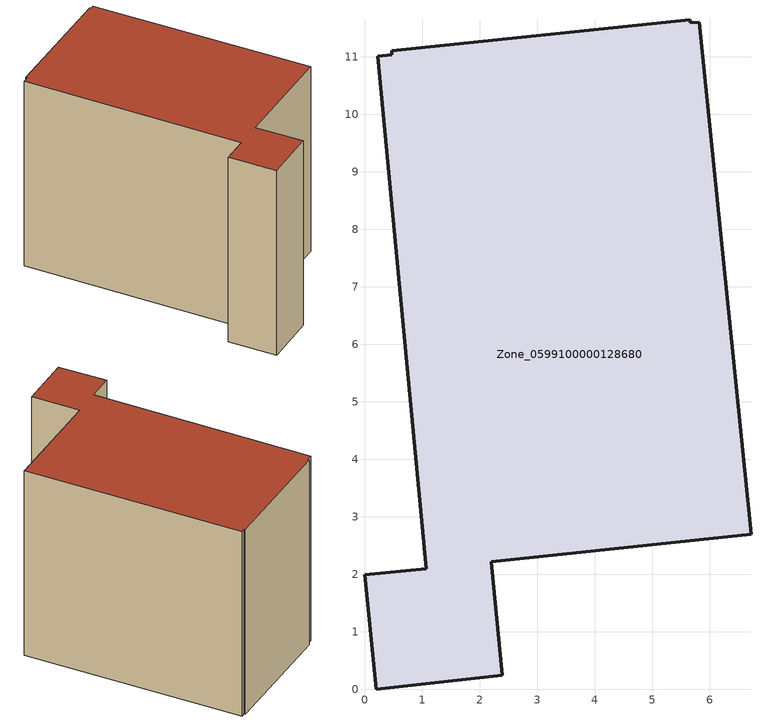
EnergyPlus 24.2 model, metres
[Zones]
Zone_0599100000128680
 floor ground (C_G): 2.2,2.22 2.4,0.25 0.21,0 0,1.99 1.07,2.1 0.23,11.01 0.48,11.03 0.47,11.1 5.66,11.64 5.67,11.59 5.82,11.6 6.72,2.7 z0
 wall outside (C_F): 0,1.99 0.21,0 2.4,0.25 2.2,2.22 6.72,2.7 5.82,11.6 5.67,11.59 5.66,11.64 0.47,11.1 0.48,11.03 0.23,11.01 1.07,2.1 0,1.99 z0:8.08
 roof outside (C_R): 6.72,2.7 5.82,11.6 5.67,11.59 5.66,11.64 0.47,11.1 0.48,11.03 0.23,11.01 1.07,2.1 0,1.99 0.21,0 2.4,0.25 2.2,2.22 z8.08
[BUILDING]
Pand.0599100000128680: North Axis=0; Terrain=City; Loads Convergence Tolerance Value=0.04; Temperature Convergence Tolerance Value=0.4; Solar Distribution=FullExterior; Maximum Number of Warmup Days=25; Minimum Number of Warmup Days=1
[Site:Location]
Rotterdam.The.Hague.AP_ZH_NLD Design_Conditions: Latitude=51.96; Longitude=4.45; Time Zone=1; Elevation=-4.5
[SITE:GROUNDTEMPERATURE:BUILDINGSURFACE]
18, 18, 18, 18, 18, 18, 18, 18, 18, 18, 18, 18
[MATERIAL] Thermal Absorptance=0.9; Solar Absorptance=0.7; Visible Absorptance=0.7
Name | Roughness | Thickness | Conductivity | Density | Specific Heat
G.TC.1975-1991 | MediumSmooth | 0.15 | 0.288461 | 540 | 1210
F.TC.1975-1991 | Rough | 0.3 | 0.230769 | 1920 | 840
R.TC.1975-1991 | MediumRough | 0.2 | 0.153846 | 1500 | 1000
[CONSTRUCTION]
C_G: G.TC.1975-1991
C_F: F.TC.1975-1991
C_R: R.TC.1975-1991
[ZONE]
Zone_0599100000128680: Type=1; Multiplier=1; Ceiling Height=Autocalculate; Volume=Autocalculate; Floor Area=autocalculate; Part of Total Floor Area=Yes
[ZONEINFILTRATION:DESIGNFLOWRATE]
Infil_Zone_0599100000128680: Zone or ZoneList or Space or SpaceList=Zone_0599100000128680; Schedule=AlwaysOn; Design Flow Rate Calculation Method=Flow/Area; Flow Rate per Floor Area=0.003; Constant Term Coefficient=1; Temperature Term Coefficient=0; Velocity Term Coefficient=0; Velocity Squared Term Coefficient=0
[HVACTEMPLATE:ZONE:IDEALLOADSAIRSYSTEM]
Zone_0599100000128680: Maximum Heating Supply Air Temperature=50; Minimum Cooling Supply Air Temperature=13; Maximum Heating Supply Air Humidity Ratio=0.0156; Minimum Cooling Supply Air Humidity Ratio=0.0077; Heating Limit=NoLimit; Cooling Limit=NoLimit; Dehumidification Control Type=ConstantSensibleHeatRatio; Cooling Sensible Heat Ratio=0.7; Dehumidification Setpoint=60; Humidification Control Type=None; Humidification Setpoint=30; Outdoor Air Method=None; Outdoor Air Flow Rate per Person=0.00944; Outdoor Air Flow Rate per Zone Floor Area=0; Outdoor Air Flow Rate per Zone=0; Demand Controlled Ventilation Type=None; Outdoor Air Economizer Type=NoEconomizer; Heat Recovery Type=None; Sensible Heat Recovery Effectiveness=0.7; Latent Heat Recovery Effectiveness=0.65
[ZONECONTROL:THERMOSTAT]
ThermostatControl_Zone_0599100000128680: Zone or ZoneList=Zone_0599100000128680; Control Type Schedule=DualSetpointControlType; Control 1=Thermostat_Zone_0599100000128680; Temperature Difference Between Cutout And Setpoint=0
[THERMOSTATSETPOINT:DUALSETPOINT]
Thermostat_Zone_0599100000128680: Heating Setpoint Temperature Schedule=HeatingSetpoint_Zone_0599100000128680; Cooling Setpoint Temperature Schedule=CoolingSetpoint_Zone_0599100000128680
[SCHEDULE:COMPACT]
HeatingSetpoint_Zone_0599100000128680: Through: 12/31, For: AllDays, Until: 24:00, 21
CoolingSetpoint_Zone_0599100000128680: Through: 12/31, For: AllDays, Until: 24:00, 24
DualSetpointControlType: Through: 12/31, For: AllDays, Until: 24:00, 4
AlwaysOn: Through: 12/31, For: AllDays, Until: 24:00, 1
